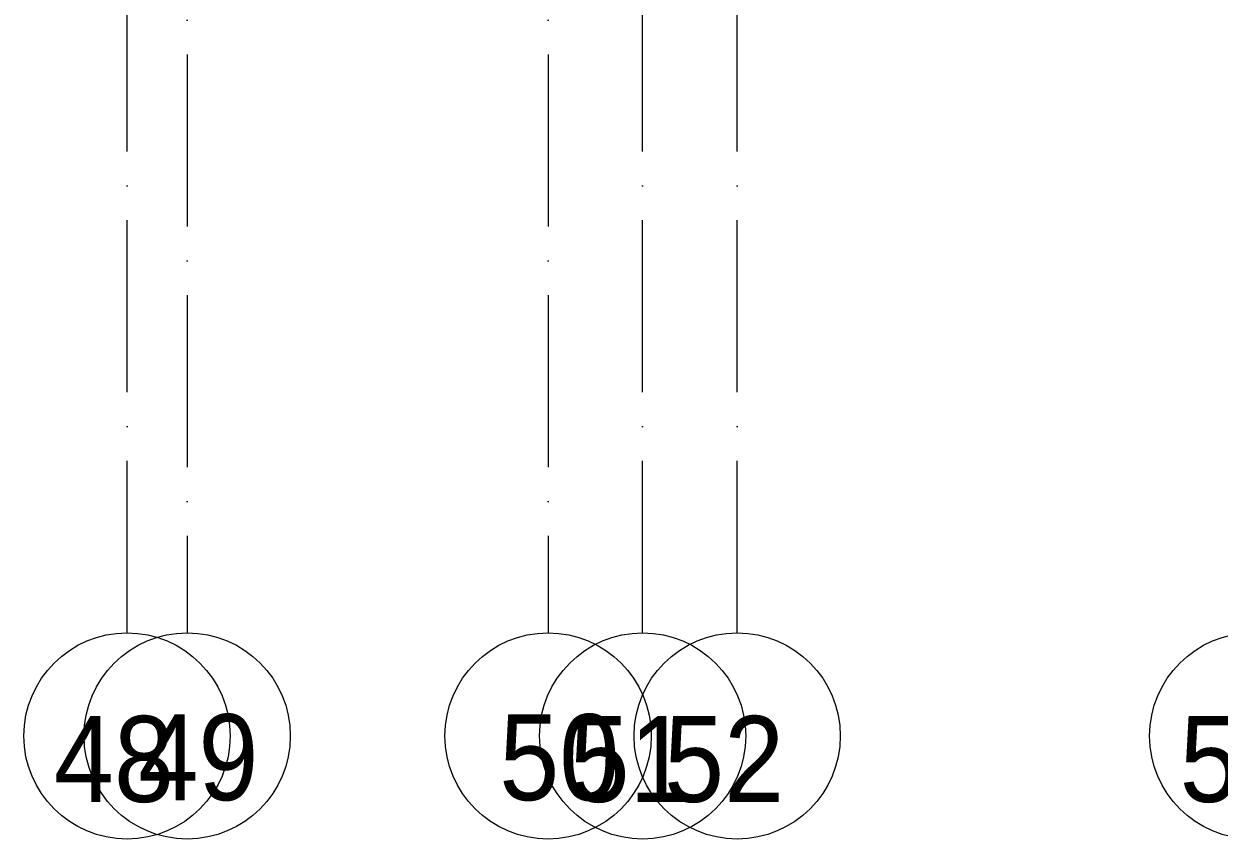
# Model space of a CAD drawing. Header units: millimetres. Extents: x -6467 to 105918, y -7090 to 92481.
# Drawn here: x 68000 to 74954, y -7090 to -2347 of the extents above; entities that cross this region are included whole.
import ezdxf

# ---------------------------------------------------------------- set-up
doc = ezdxf.new("R2010")
doc.units = ezdxf.units.MM
doc.linetypes.add('50_200_ШТРИХ_1Т_ш5_п1_п1_', pattern=[1400, 1000, -200, 0, -200])
for name, color, linetype, lineweight, true_color in [('Оси-1', 7, 'Continuous', 20, 0xaaaaaa), ('Оси-2', 7, 'Continuous', 9, 0xaaaaaa), ('Оси-3', 7, '50_200_ШТРИХ_1Т_ш5_п1_п1_', 9, 0xaaaaaa)]:
    doc.layers.add(name, color=color, linetype=linetype, lineweight=lineweight, true_color=true_color)
doc.styles.add('Arial', font='arial.ttf', dxfattribs={"width": 0.9, "height": 500})

# ---------------------------------------------------------------- blocks, each defined once
blk = doc.blocks.new('Ось сетки - Круг_Ø6_00__ISO-2_5_0_9K_-17386508-АИ_План этажа Радиаторы_2')
at = {"layer": 'Оси-1'}
blk.add_circle((0, 0), 3, dxfattribs=at)

msp = doc.modelspace()

# ---------------------------------------------------------------- linework, layer by layer
at = {"layer": 'Оси-3'}
for p, q in [((68950, 91281), (68950, -5889.7)), ((71050, 91281), (71050, -5889.7)), ((68600, -5889.7), (68600, 11248.1)), ((71600, -5889.7), (71600, 11248.1)), ((72150, -5889.7), (72150, 11248.1))]:
    msp.add_line(p, q, dxfattribs=at)

# ---------------------------------------------------------------- block references
at = {"layer": 'Оси-1', "xscale": 199.9999999999999, "yscale": 199.9999999999999, "zscale": 199.9999999999999}
for p in [(68600, -6489.7), (71600, -6489.7), (72150, -6489.7), (75150, -6489.7)]:
    msp.add_blockref('Ось сетки - Круг_Ø6_00__ISO-2_5_0_9K_-17386508-АИ_План этажа Радиаторы_2', p, dxfattribs=at)
at = {"layer": 'Оси-1', "xscale": 199.9999999999999, "yscale": 199.9999999999999, "zscale": 199.9999999999999, "rotation": 180}
for p in [(68950, -6489.7), (71050, -6489.7)]:
    msp.add_blockref('Ось сетки - Круг_Ø6_00__ISO-2_5_0_9K_-17386508-АИ_План этажа Радиаторы_2', p, dxfattribs=at)

# ---------------------------------------------------------------- texts
at = {"layer": 'Оси-2', "char_height": 500, "width": 702, "attachment_point": 5, "line_spacing_factor": 0.936439, "style": 'Arial'}
for s, insert in [('\\pt2286,4572,6858,9144,11430,13716,16002,18288,20574,22860,25146,27432,29718,32004,34290,36576,38862,41148,43434,45720,48006,50292,52578,54864,57150,59436,61722,64008,66294,68580,70866,73152;48', (68524, -6627.2)), ('\\pt2286,4572,6858,9144,11430,13716,16002,18288,20574,22860,25146,27432,29718,32004,34290,36576,38862,41148,43434,45720,48006,50292,52578,54864,57150,59436,61722,64008,66294,68580,70866,73152;49', (69015.2, -6616.9)), ('\\pt2286,4572,6858,9144,11430,13716,16002,18288,20574,22860,25146,27432,29718,32004,34290,36576,38862,41148,43434,45720,48006,50292,52578,54864,57150,59436,61722,64008,66294,68580,70866,73152;50', (71115.2, -6616.9)), ('\\pt2286,4572,6858,9144,11430,13716,16002,18288,20574,22860,25146,27432,29718,32004,34290,36576,38862,41148,43434,45720,48006,50292,52578,54864,57150,59436,61722,64008,66294,68580,70866,73152;51', (71524, -6627.2)), ('\\pt2286,4572,6858,9144,11430,13716,16002,18288,20574,22860,25146,27432,29718,32004,34290,36576,38862,41148,43434,45720,48006,50292,52578,54864,57150,59436,61722,64008,66294,68580,70866,73152;52', (72074, -6627.2)), ('\\pt2286,4572,6858,9144,11430,13716,16002,18288,20574,22860,25146,27432,29718,32004,34290,36576,38862,41148,43434,45720,48006,50292,52578,54864,57150,59436,61722,64008,66294,68580,70866,73152;55', (75074, -6627.2))]:
    msp.add_mtext(s, dxfattribs=dict(at, insert=insert))

doc.saveas('drawing.dxf')
